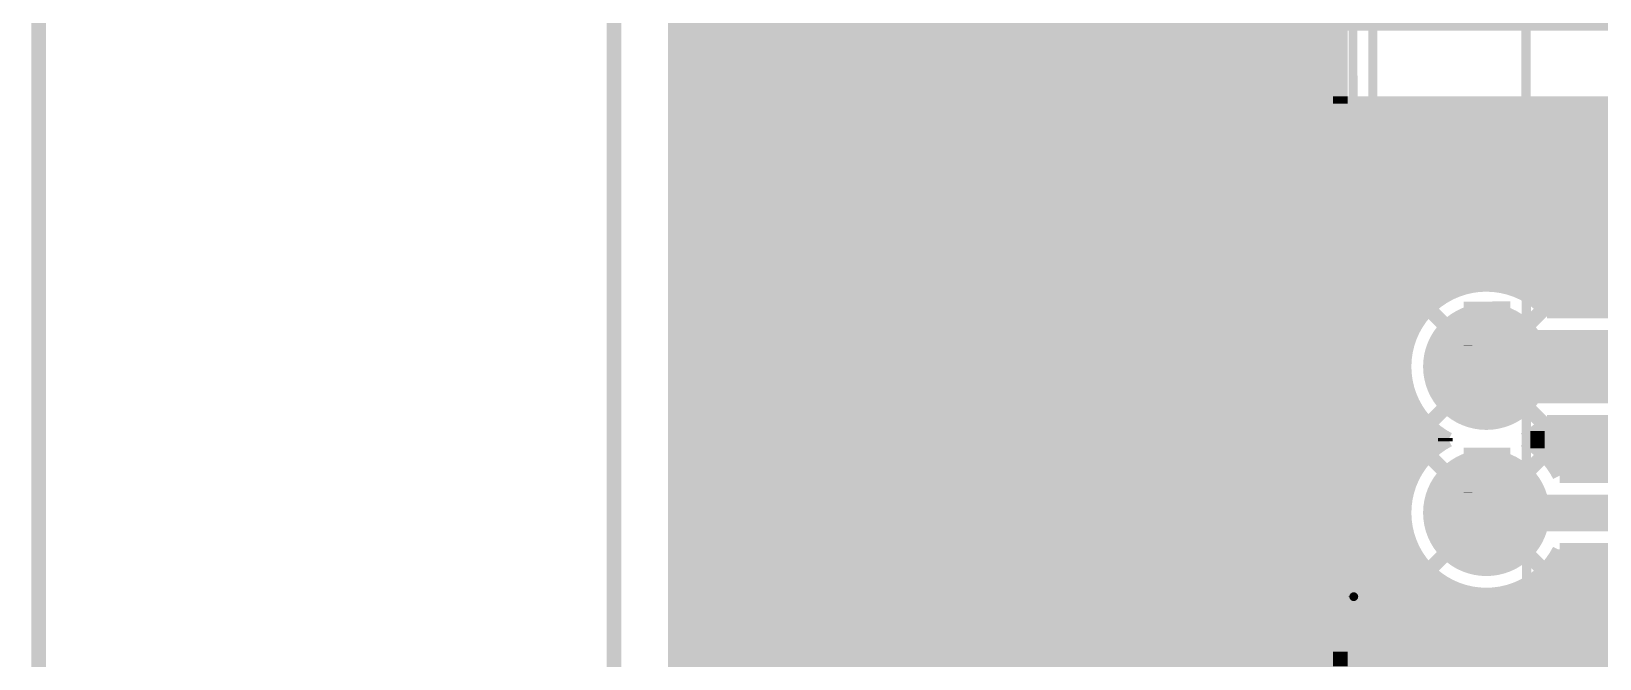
# Model space of a CAD drawing. Extents: x -20 to 155, y -92 to 168.
# Drawn here: x -15.13 to 12.13, y 87.38 to 98.29 of the extents above; entities that cross this region are included whole.
import ezdxf

# ---------------------------------------------------------------- set-up
doc = ezdxf.new("R2010")
doc.units = 0
doc.header["$MEASUREMENT"] = 0
doc.layers.get('0').update_dxf_attribs({"linetype": 'CONTINUOUS'})
for name, color, linetype in [('25-334-1_BOT', 7, 'CONTINUOUS'), ('25-334-1_DRD', 7, 'CONTINUOUS'), ('25-334-1_DRL', 2, 'CONTINUOUS'), ('25-334-1_IN1', 4, 'CONTINUOUS'), ('25-334-1_IN2', 3, 'CONTINUOUS'), ('25-334-1_SMB', 5, 'CONTINUOUS'), ('25-334-1_SMT', 10, 'CONTINUOUS'), ('25-334-1_SST', 11, 'CONTINUOUS'), ('25-334-1_TOP', 13, 'CONTINUOUS'), ('THRUHOLE_TAP', 7, 'CONTINUOUS')]:
    doc.layers.add(name, color=color, linetype=linetype)

# ---------------------------------------------------------------- blocks, each defined once
blk = doc.blocks.new('ROUND_25')
at = {"const_width": 1.09982}
blk.add_lwpolyline([(-0.54991, 0, 1), (0.54991, 0, 1)], format="xyb", close=True, dxfattribs=at)
blk = doc.blocks.new('ROUND_78')
at = {"const_width": 0.75057}
blk.add_lwpolyline([(-0.375284, 0, 1), (0.375284, 0, 1)], format="xyb", close=True, dxfattribs=at)
blk = doc.blocks.new('ROUND_45')
at = {"const_width": 0.0762}
blk.add_lwpolyline([(-0.0381, 0, 1), (0.0381, 0, 1)], format="xyb", close=True, dxfattribs=at)

msp = doc.modelspace()

# ---------------------------------------------------------------- linework, layer by layer
at = {"layer": '25-334-1_BOT', "const_width": 0.254}
for points in [[(57.785, 167.132), (6.985, 167.132), (6.985, 161.29), (-3.81, 150.495), (-3.81, 61.468)], [(7.1628, 167.132), (7.1628, 24.257)], [(7.3914, 167.132), (7.3914, 24.257)], [(6.9342, 161.2392), (6.9342, 24.257)], [(6.7056, 161.0106), (6.7056, 24.257)], [(6.477, 160.782), (6.477, 24.257)], [(6.2484, 160.5534), (6.2484, 24.257)], [(6.0198, 160.3248), (6.0198, 24.257)], [(5.5626, 159.8676), (5.5626, 24.257)], [(5.7912, 160.0962), (5.7912, 24.257)], [(5.334, 159.639), (5.334, 24.257)], [(5.1054, 159.4104), (5.1054, 24.257)], [(4.8768, 159.1818), (4.8768, 24.257)], [(4.6482, 158.9532), (4.6482, 24.257)], [(4.191, 158.496), (4.191, 24.257)], [(4.4196, 158.7246), (4.4196, 24.257)], [(3.9624, 158.2674), (3.9624, 24.257)], [(3.7338, 158.0388), (3.7338, 24.257)], [(3.5052, 157.8102), (3.5052, 24.257)], [(3.2766, 157.5816), (3.2766, 24.257)], [(3.048, 157.353), (3.048, 24.257)], [(2.5908, 156.8958), (2.5908, 24.257)], [(2.8194, 157.1244), (2.8194, 24.257)], [(2.3622, 156.6672), (2.3622, 24.257)], [(2.1336, 156.4386), (2.1336, 24.257)], [(1.905, 156.21), (1.905, 24.257)], [(1.6764, 155.9814), (1.6764, 24.257)], [(1.2192, 155.5242), (1.2192, 24.257)], [(1.4478, 155.7528), (1.4478, 24.257)], [(0.9906, 155.2956), (0.9906, 24.257)], [(0.762, 155.067), (0.762, 24.257)], [(0.5334, 154.8384), (0.5334, 24.257)], [(0.3048, 154.6098), (0.3048, 24.257)], [(-0.1524, 154.1526), (-0.1524, 24.257)], [(0.0762, 154.3812), (0.0762, 24.257)], [(-0.381, 153.924), (-0.381, 24.257)], [(-0.6096, 153.6954), (-0.6096, 24.257)], [(-0.8382, 153.4668), (-0.8382, 24.257)], [(-1.0668, 153.2382), (-1.0668, 24.257)], [(-1.524, 152.781), (-1.524, 24.257)], [(-1.2954, 153.0096), (-1.2954, 24.257)], [(-1.7526, 152.5524), (-1.7526, 24.257)], [(-1.9812, 152.3238), (-1.9812, 24.257)], [(-2.2098, 152.0952), (-2.2098, 24.257)], [(-2.4384, 151.8666), (-2.4384, 24.257)], [(-2.8956, 151.4094), (-2.8956, 24.257)], [(-2.667, 151.638), (-2.667, 24.257)], [(-3.1242, 151.1808), (-3.1242, 24.257)], [(-3.3528, 150.9522), (-3.3528, 24.257)], [(-3.5814, 150.7236), (-3.5814, 24.257)], [(7.62, 99.187), (7.62, 87.503)], [(7.62, 98.3234), (-3.81, 98.3234)], [(7.62, 98.0948), (-3.81, 98.0948)], [(7.62, 97.8662), (-3.81, 97.8662)], [(7.62, 97.6376), (-3.81, 97.6376)], [(7.62, 97.409), (-3.81, 97.409)], [(7.62, 97.1804), (-3.81, 97.1804)], [(7.62, 96.9518), (-3.81, 96.9518)], [(7.62, 96.7232), (-3.81, 96.7232)], [(7.62, 96.4946), (-3.81, 96.4946)], [(7.62, 96.266), (-3.81, 96.266)], [(7.62, 96.0374), (-3.81, 96.0374)], [(7.62, 95.8088), (-3.81, 95.8088)], [(7.62, 95.5802), (-3.81, 95.5802)], [(7.62, 95.3516), (-3.81, 95.3516)], [(7.62, 95.123), (-3.81, 95.123)], [(7.62, 94.8944), (-3.81, 94.8944)], [(7.62, 94.6658), (-3.81, 94.6658)], [(7.62, 94.4372), (-3.81, 94.4372)], [(7.62, 94.2086), (-3.81, 94.2086)], [(7.62, 93.98), (-3.81, 93.98)], [(7.62, 93.7514), (-3.81, 93.7514)], [(7.62, 93.5228), (-3.81, 93.5228)], [(7.62, 93.2942), (-3.81, 93.2942)], [(7.62, 93.0656), (-3.81, 93.0656)], [(7.62, 92.837), (-3.81, 92.837)], [(7.62, 92.6084), (-3.81, 92.6084)], [(7.62, 92.3798), (-3.81, 92.3798)], [(7.62, 92.1512), (-3.81, 92.1512)], [(7.62, 91.9226), (-3.81, 91.9226)], [(7.62, 91.694), (-3.81, 91.694)], [(7.62, 91.4654), (-3.81, 91.4654)], [(7.62, 91.2368), (-3.81, 91.2368)], [(7.62, 91.0082), (-3.81, 91.0082)], [(7.62, 90.7796), (-3.81, 90.7796)], [(7.62, 90.551), (-3.81, 90.551)], [(7.62, 90.3224), (-3.81, 90.3224)], [(7.62, 90.0938), (-3.81, 90.0938)], [(7.62, 89.8652), (-3.81, 89.8652)], [(7.62, 89.6366), (-3.81, 89.6366)], [(7.62, 89.408), (-3.81, 89.408)], [(7.62, 89.1794), (-3.81, 89.1794)], [(7.62, 88.9508), (-3.81, 88.9508)], [(7.62, 88.7222), (-3.81, 88.7222)], [(7.62, 88.4936), (-3.81, 88.4936)], [(7.62, 88.265), (-3.81, 88.265)], [(7.62, 88.0364), (-3.81, 88.0364)], [(7.62, 87.8078), (-3.81, 87.8078)], [(7.62, 87.5792), (-3.81, 87.5792)], [(7.62, 87.503), (7.62, 87.249)], [(7.62, 87.3506), (-3.81, 87.3506)]]:
    msp.add_lwpolyline(points, dxfattribs=at)
at = {"layer": '25-334-1_DRD', "const_width": 0.254}
for points in [[(-14.9987, 168.00068), (-14.9987, -4.99872), (155.00096, -4.99872), (155.00096, 168.00068), (-14.9987, 168.00068)], [(11.43, 96.52), (8.89, 93.98)], [(11.43, 93.98), (8.89, 96.52)], [(11.43, 93.72854), (8.89, 91.18854)], [(11.43, 91.18854), (8.89, 93.72854)], [(11.43, 91.18854), (8.89, 88.64854)], [(11.43, 88.64854), (8.89, 91.18854)]]:
    msp.add_lwpolyline(points, dxfattribs=at)
at = {"layer": '25-334-1_DRL', "const_width": 0.254}
for points in [[(-14.9987, 168.00068), (-14.9987, -4.99872), (155.00096, -4.99872), (155.00096, 168.00068), (-14.9987, 168.00068)], [(-4.99872, -4.99872), (-4.99872, 168.00068)]]:
    msp.add_lwpolyline(points, dxfattribs=at)
at = {"layer": '25-334-1_IN1', "const_width": 0.254}
for points in [[(6.8072, 167.386), (6.8072, 70.485)], [(7.0358, 167.386), (7.0358, 70.485)], [(7.2644, 167.386), (7.2644, 70.485)], [(7.493, 167.386), (7.493, 70.485)], [(6.5786, 160.8836), (6.5786, 70.485)], [(6.1214, 160.4264), (6.1214, 70.485)], [(6.35, 160.655), (6.35, 70.485)], [(5.8928, 160.1978), (5.8928, 70.485)], [(5.6642, 159.9692), (5.6642, 70.485)], [(5.4356, 159.7406), (5.4356, 70.485)], [(5.207, 159.512), (5.207, 70.485)], [(4.7498, 159.0548), (4.7498, 70.485)], [(4.9784, 159.2834), (4.9784, 70.485)], [(4.5212, 158.8262), (4.5212, 70.485)], [(4.2926, 158.5976), (4.2926, 70.485)], [(4.064, 158.369), (4.064, 70.485)], [(3.8354, 158.1404), (3.8354, 70.485)], [(3.3782, 157.6832), (3.3782, 70.485)], [(3.6068, 157.9118), (3.6068, 70.485)], [(3.1496, 157.4546), (3.1496, 70.485)], [(2.921, 157.226), (2.921, 70.485)], [(2.6924, 156.9974), (2.6924, 70.485)], [(2.4638, 156.7688), (2.4638, 70.485)], [(2.2352, 156.5402), (2.2352, 70.485)], [(1.778, 156.083), (1.778, 70.485)], [(2.0066, 156.3116), (2.0066, 70.485)], [(1.5494, 155.8544), (1.5494, 70.485)], [(1.3208, 155.6258), (1.3208, 70.485)], [(1.0922, 155.3972), (1.0922, 70.485)], [(0.8636, 155.1686), (0.8636, 70.485)], [(0.4064, 154.7114), (0.4064, 70.485)], [(0.635, 154.94), (0.635, 70.485)], [(0.1778, 154.4828), (0.1778, 70.485)], [(-0.0508, 154.2542), (-0.0508, 70.485)], [(-0.2794, 154.0256), (-0.2794, 70.485)], [(-0.508, 153.797), (-0.508, 70.485)], [(-0.9652, 153.3398), (-0.9652, 70.485)], [(-0.7366, 153.5684), (-0.7366, 70.485)], [(-1.1938, 153.1112), (-1.1938, 70.485)], [(-1.4224, 152.8826), (-1.4224, 70.485)], [(-1.651, 152.654), (-1.651, 70.485)], [(-1.8796, 152.4254), (-1.8796, 70.485)], [(-2.3368, 151.9682), (-2.3368, 70.485)], [(-2.1082, 152.1968), (-2.1082, 70.485)], [(-2.5654, 151.7396), (-2.5654, 70.485)], [(-2.794, 151.511), (-2.794, 70.485)], [(-3.0226, 151.2824), (-3.0226, 70.485)], [(-3.2512, 151.0538), (-3.2512, 70.485)], [(-3.7084, 150.5966), (-3.7084, 70.485)], [(-3.4798, 150.8252), (-3.4798, 70.485)], [(-3.937, 150.368), (-3.937, 70.485)], [(7.62, 98.3742), (-3.937, 98.3742)], [(12.827, 98.425), (7.62, 98.425), (7.62, 87.503)], [(7.62, 98.1456), (-3.937, 98.1456)], [(7.62, 97.917), (-3.937, 97.917)], [(7.62, 97.6884), (-3.937, 97.6884)], [(7.62, 97.4598), (-3.937, 97.4598)], [(7.62, 97.2312), (-3.937, 97.2312)], [(7.62, 97.0026), (-3.937, 97.0026)], [(7.62, 96.774), (-3.937, 96.774)], [(7.62, 96.5454), (-3.937, 96.5454)], [(7.62, 96.3168), (-3.937, 96.3168)], [(7.62, 96.0882), (-3.937, 96.0882)], [(7.62, 95.8596), (-3.937, 95.8596)], [(7.62, 95.631), (-3.937, 95.631)], [(7.62, 95.4024), (-3.937, 95.4024)], [(7.62, 95.1738), (-3.937, 95.1738)], [(7.62, 94.9452), (-3.937, 94.9452)], [(7.62, 94.7166), (-3.937, 94.7166)], [(7.62, 94.488), (-3.937, 94.488)], [(7.62, 94.2594), (-3.937, 94.2594)], [(7.62, 94.0308), (-3.937, 94.0308)], [(7.62, 93.8022), (-3.937, 93.8022)], [(7.62, 93.5736), (-3.937, 93.5736)], [(7.62, 93.345), (-3.937, 93.345)], [(7.62, 93.1164), (-3.937, 93.1164)], [(7.62, 92.8878), (-3.937, 92.8878)], [(7.62, 92.6592), (-3.937, 92.6592)], [(7.62, 92.4306), (-3.937, 92.4306)], [(7.62, 92.202), (-3.937, 92.202)], [(7.62, 91.9734), (-3.937, 91.9734)], [(7.62, 91.7448), (-3.937, 91.7448)], [(7.62, 91.5162), (-3.937, 91.5162)], [(7.62, 91.2876), (-3.937, 91.2876)], [(7.62, 91.059), (-3.937, 91.059)], [(7.62, 90.8304), (-3.937, 90.8304)], [(7.62, 90.6018), (-3.937, 90.6018)], [(7.62, 90.3732), (-3.937, 90.3732)], [(7.62, 90.1446), (-3.937, 90.1446)], [(7.62, 89.916), (-3.937, 89.916)], [(7.62, 89.6874), (-3.937, 89.6874)], [(7.62, 89.4588), (-3.937, 89.4588)], [(7.62, 89.2302), (-3.937, 89.2302)], [(7.62, 89.0016), (-3.937, 89.0016)], [(7.62, 88.773), (-3.937, 88.773)], [(7.62, 88.5444), (-3.937, 88.5444)], [(7.62, 88.3158), (-3.937, 88.3158)], [(7.62, 88.0872), (-3.937, 88.0872)], [(7.62, 87.8586), (-3.937, 87.8586)], [(7.62, 87.63), (-3.937, 87.63)], [(7.62, 87.4014), (-3.937, 87.4014)], [(7.62, 87.503), (7.62, 87.249)]]:
    msp.add_lwpolyline(points, dxfattribs=at)
at = {"layer": '25-334-1_IN2'}
for points, const_width in [([(144.018, 167.259), (3.175, 167.259), (3.175, 160.147), (-3.81, 160.147), (-3.81, -4.572)], 0.254), ([(3.2766, 167.259), (3.2766, 55.118)], 0.254), ([(3.5052, 167.259), (3.5052, 55.118)], 0.254), ([(3.7338, 167.259), (3.7338, 55.118)], 0.254), ([(3.9624, 167.259), (3.9624, 55.118)], 0.254), ([(4.191, 167.259), (4.191, 55.118)], 0.254), ([(4.4196, 167.259), (4.4196, 55.118)], 0.254), ([(4.6482, 167.259), (4.6482, 55.118)], 0.254), ([(4.8768, 167.259), (4.8768, 55.118)], 0.254), ([(5.1054, 167.259), (5.1054, 55.118)], 0.254), ([(5.334, 167.259), (5.334, 55.118)], 0.254), ([(5.5626, 167.259), (5.5626, 55.118)], 0.254), ([(5.7912, 167.259), (5.7912, 55.118)], 0.254), ([(6.0198, 167.259), (6.0198, 55.118)], 0.254), ([(6.2484, 167.259), (6.2484, 55.118)], 0.254), ([(6.477, 167.259), (6.477, 55.118)], 0.254), ([(6.7056, 167.259), (6.7056, 55.118)], 0.254), ([(6.9342, 167.259), (6.9342, 55.118)], 0.254), ([(7.1628, 167.259), (7.1628, 55.118)], 0.254), ([(7.3914, 167.259), (7.3914, 55.118)], 0.254), ([(-3.5814, 160.147), (-3.5814, -4.572)], 0.254), ([(-3.3528, 160.147), (-3.3528, -4.572)], 0.254), ([(-3.1242, 160.147), (-3.1242, -4.572)], 0.254), ([(-2.8956, 160.147), (-2.8956, -4.572)], 0.254), ([(-2.667, 160.147), (-2.667, -4.572)], 0.254), ([(-2.4384, 160.147), (-2.4384, -4.572)], 0.254), ([(-2.2098, 160.147), (-2.2098, -4.572)], 0.254), ([(-1.9812, 160.147), (-1.9812, 0.62992)], 0.254), ([(-1.7526, 160.147), (-1.7526, 1.1176)], 0.254), ([(-1.524, 160.147), (-1.524, 1.41478)], 0.254), ([(-1.2954, 160.147), (-1.2954, 1.6256)], 0.254), ([(-1.0668, 160.147), (-1.0668, 1.78562)], 0.254), ([(-0.8382, 160.147), (-0.8382, 1.90246)], 0.254), ([(-0.6096, 160.147), (-0.6096, 1.98882)], 0.254), ([(-0.381, 160.147), (-0.381, 2.0447)], 0.254), ([(-0.1524, 160.147), (-0.1524, 2.07264)], 0.254), ([(0.0762, 160.147), (0.0762, 2.07772)], 0.254), ([(0.3048, 160.147), (0.3048, 2.0574)], 0.254), ([(0.5334, 160.147), (0.5334, 2.00914)], 0.254), ([(0.762, 160.147), (0.762, 1.93548)], 0.254), ([(0.9906, 160.147), (0.9906, 1.8288)], 0.254), ([(1.2192, 160.147), (1.2192, 1.68402)], 0.254), ([(1.4478, 160.147), (1.4478, 1.49098)], 0.254), ([(1.6764, 160.147), (1.6764, 1.22936)], 0.254), ([(1.905, 160.147), (1.905, 0.83312)], 0.254), ([(2.1336, 160.147), (2.1336, -4.572)], 0.254), ([(2.3622, 160.147), (2.3622, -4.572)], 0.254), ([(2.5908, 160.147), (2.5908, 55.118)], 0.254), ([(2.8194, 160.147), (2.8194, 55.118)], 0.254), ([(3.048, 160.147), (3.048, 55.118)], 0.254), ([(7.62, 103.759), (7.62, 97.155)], 0.254), ([(12.827, 103.759), (12.827, 97.028), (7.62, 97.028)], 0.254), ([(10.16, 92.45854), (15.24254, 92.45854), (20.82292, 98.03892), (26.67, 98.03892)], 1.27), ([(7.62, 98.298), (-3.81, 98.298)], 0.254), ([(7.62, 98.0694), (-3.81, 98.0694)], 0.254), ([(7.62, 97.8408), (-3.81, 97.8408)], 0.254), ([(7.62, 97.6122), (-3.81, 97.6122)], 0.254), ([(7.62, 97.3836), (-3.81, 97.3836)], 0.254), ([(7.62, 97.155), (-3.81, 97.155)], 0.254), ([(18.34388, 96.9264), (-3.81, 96.9264)], 0.254), ([(7.62, 97.155), (7.62, 97.028)], 0.254), ([(7.62, 97.028), (7.62, 55.118)], 0.254), ([(7.8486, 97.028), (7.8486, 75.819)], 0.254), ([(8.0772, 97.028), (8.0772, 75.819)], 0.254), ([(8.3058, 97.028), (8.3058, 75.819)], 0.254), ([(8.5344, 97.028), (8.5344, 75.819)], 0.254), ([(8.763, 97.028), (8.763, 92.76334)], 0.254), ([(8.9916, 97.028), (8.9916, 93.28404)], 0.254), ([(9.2202, 97.028), (9.2202, 93.53804)], 0.254), ([(9.4488, 97.028), (9.4488, 93.7006)], 0.254), ([(9.6774, 97.028), (9.6774, 93.80474)], 0.254), ([(9.906, 97.028), (9.906, 93.8657)], 0.254), ([(10.1346, 97.028), (10.1346, 93.88856)], 0.254), ([(10.3632, 97.028), (10.3632, 93.87332)], 0.254), ([(10.5918, 97.028), (10.5918, 93.82252)], 0.254), ([(10.8204, 97.028), (10.8204, 93.72854)], 0.254), ([(11.049, 97.028), (11.049, 93.57868)], 0.254), ([(11.2776, 97.028), (11.2776, 93.42374)], 0.254), ([(11.5062, 97.028), (11.5062, 93.42374)], 0.254), ([(11.7348, 97.028), (11.7348, 93.42374)], 0.254), ([(11.9634, 97.028), (11.9634, 93.42374)], 0.254), ([(12.192, 97.028), (12.192, 93.42374)], 0.254), ([(18.11528, 96.6978), (-3.81, 96.6978)], 0.254), ([(17.88668, 96.4692), (-3.81, 96.4692)], 0.254), ([(17.65808, 96.2406), (-3.81, 96.2406)], 0.254), ([(17.42948, 96.012), (-3.81, 96.012)], 0.254), ([(17.20088, 95.7834), (-3.81, 95.7834)], 0.254), ([(16.97228, 95.5548), (-3.81, 95.5548)], 0.254), ([(16.74368, 95.3262), (-3.81, 95.3262)], 0.254), ([(16.51508, 95.0976), (-3.81, 95.0976)], 0.254), ([(16.28648, 94.869), (-3.81, 94.869)], 0.254), ([(16.05788, 94.6404), (-3.81, 94.6404)], 0.254), ([(15.82928, 94.4118), (-3.81, 94.4118)], 0.254), ([(15.60068, 94.1832), (-3.81, 94.1832)], 0.254), ([(15.37208, 93.9546), (-3.81, 93.9546)], 0.254), ([(9.49452, 93.726), (-3.81, 93.726)], 0.254), ([(15.14348, 93.726), (10.82294, 93.726)], 0.254), ([(9.17702, 93.4974), (-3.81, 93.4974)], 0.254), ([(14.91488, 93.4974), (11.14298, 93.4974)], 0.254), ([(14.84376, 93.42374), (11.2141, 93.42374)], 0.254), ([(8.98144, 93.2688), (-3.81, 93.2688)], 0.254), ([(8.8519, 93.0402), (-3.81, 93.0402)], 0.254), ([(8.77316, 92.8116), (-3.81, 92.8116)], 0.254), ([(8.73506, 92.583), (-3.81, 92.583)], 0.254), ([(8.73252, 92.3544), (-3.81, 92.3544)], 0.254), ([(8.76808, 92.1258), (-3.81, 92.1258)], 0.254), ([(8.763, 92.15374), (8.763, 90.22334)], 0.254), ([(8.84428, 91.8972), (-3.81, 91.8972)], 0.254), ([(8.96874, 91.6686), (-3.81, 91.6686)], 0.254), ([(8.9916, 91.63558), (8.9916, 90.74404)], 0.254), ([(15.24254, 91.49334), (11.2141, 91.49334)], 0.254), ([(11.2776, 91.49334), (11.2776, 90.81008)], 0.254), ([(11.5062, 91.49334), (11.5062, 90.5637)], 0.254), ([(11.7348, 91.49334), (11.7348, 90.5637)], 0.254), ([(11.9634, 91.49334), (11.9634, 90.5637)], 0.254), ([(12.192, 91.49334), (12.192, 90.5637)], 0.254), ([(9.1567, 91.44), (-3.81, 91.44)], 0.254), ([(9.4615, 91.2114), (-3.81, 91.2114)], 0.254), ([(9.2202, 91.38158), (9.2202, 90.99804)], 0.254), ([(9.4488, 91.21902), (9.4488, 91.1606)], 0.254), ([(24.13, 91.2114), (10.8585, 91.2114)], 0.254), ([(11.049, 91.3384), (11.049, 91.03868)], 0.254), ([(24.13, 91.44), (11.1633, 91.44)], 0.254), ([(9.20242, 90.9828), (-3.81, 90.9828)], 0.254), ([(24.13, 90.9828), (11.11504, 90.9828)], 0.254), ([(8.99922, 90.7542), (-3.81, 90.7542)], 0.254), ([(24.13, 90.7542), (11.32078, 90.7542)], 0.254), ([(8.8646, 90.5256), (-3.81, 90.5256)], 0.254), ([(19.177, 90.5637), (11.43508, 90.5637)], 0.254), ([(8.78078, 90.297), (-3.81, 90.297)], 0.254), ([(10.16, 89.91854), (10.16254, 89.916), (19.177, 89.916), (24.003, 85.09), (33.147, 85.09)], 0.635), ([(8.7376, 90.0684), (-3.81, 90.0684)], 0.254), ([(8.73252, 89.8398), (-3.81, 89.8398)], 0.254), ([(8.763, 89.6112), (-3.81, 89.6112)], 0.254), ([(8.763, 89.61374), (8.763, 75.819)], 0.254), ([(8.83412, 89.3826), (-3.81, 89.3826)], 0.254), ([(18.90776, 89.2683), (11.43254, 89.2683)], 0.254), ([(11.5062, 89.2683), (11.5062, 75.819)], 0.254), ([(11.7348, 89.2683), (11.7348, 75.819)], 0.254), ([(11.9634, 89.2683), (11.9634, 75.819)], 0.254), ([(12.192, 89.2683), (12.192, 75.819)], 0.254), ([(8.95096, 89.154), (-3.81, 89.154)], 0.254), ([(8.9916, 89.09558), (8.9916, 75.819)], 0.254), ([(11.2776, 89.027), (11.2776, 75.819)], 0.254), ([(19.02206, 89.154), (11.3665, 89.154)], 0.254), ([(9.1313, 88.9254), (-3.81, 88.9254)], 0.254), ([(9.2202, 88.84158), (9.2202, 75.819)], 0.254), ([(11.049, 88.7984), (11.049, 75.819)], 0.254), ([(19.25066, 88.9254), (11.1887, 88.9254)], 0.254), ([(9.41832, 88.6968), (-3.81, 88.6968)], 0.254), ([(19.70786, 88.4682), (-3.81, 88.4682)], 0.254), ([(9.4488, 88.67902), (9.4488, 75.819)], 0.254), ([(9.6774, 88.57234), (9.6774, 75.819)], 0.254), ([(9.906, 88.51138), (9.906, 75.819)], 0.254), ([(10.1346, 88.48852), (10.1346, 75.819)], 0.254), ([(10.3632, 88.50376), (10.3632, 75.819)], 0.254), ([(10.5918, 88.55456), (10.5918, 75.819)], 0.254), ([(10.8204, 88.65108), (10.8204, 75.819)], 0.254), ([(19.47926, 88.6968), (10.90168, 88.6968)], 0.254), ([(19.93646, 88.2396), (-3.81, 88.2396)], 0.254), ([(20.16506, 88.011), (-3.81, 88.011)], 0.254), ([(17.37614, 87.7824), (-3.81, 87.7824)], 0.254), ([(16.92148, 87.5538), (-3.81, 87.5538)], 0.254), ([(16.60398, 87.3252), (-3.81, 87.3252)], 0.254)]:
    msp.add_lwpolyline(points, dxfattribs=dict(at, const_width=const_width))
at = {"layer": '25-334-1_IN2', "const_width": 0.254}
for points in [[(10.16, 93.88856, 0.4142136), (8.72998, 92.45854)], [(11.2141, 93.42374, 0.2103723), (10.16, 93.88778)], [(8.72998, 92.45854, 0.2802207), (9.50214, 91.18854)], [(10.81786, 91.18854, 0.0880893), (11.21486, 91.49264)], [(9.50214, 91.18854, 0.2802208), (8.72998, 89.91854)], [(11.43508, 90.5637, 0.1573896), (10.81728, 91.18741)], [(8.72998, 89.91854, 0.4142136), (10.16, 88.48852)], [(10.16, 88.48852, 0.2817186), (11.43254, 89.2683)]]:
    msp.add_lwpolyline(points, format="xyb", dxfattribs=at)
at = {"layer": '25-334-1_SMB', "const_width": 4.99872}
msp.add_lwpolyline([(60.833, 133.477), (60.833, 158.623), (56.007, 163.449), (14.351, 163.449), (-0.381, 148.717), (-0.381, 27.051), (25.019, 27.051)], dxfattribs=at)
at = {"layer": '25-334-1_SMT', "const_width": 4.99872}
msp.add_lwpolyline([(132.207, -1.651), (10.033, -1.651), (-0.508, 8.89), (-0.508, 153.67), (9.398, 163.576), (126.365, 163.576), (126.365, 151.384)], dxfattribs=at)
at = {"layer": '25-334-1_SST', "const_width": 0.1524}
for points in [[(-1.58496, 83.14944), (38.41496, 83.14944), (38.41496, 158.15056), (-1.58496, 158.15056), (-1.58496, 83.14944)], [(8.13308, 102.4255), (8.13308, 102.42042), (8.18134, 102.43566), (10.83564, 103.1494), (10.83564, 103.15448), (10.8458, 103.15448), (10.8458, 103.1494), (10.86612, 87.35314), (10.85596, 87.35314), (10.83564, 103.1494), (10.8458, 103.1494), (10.83564, 103.15448), (8.13308, 102.4255), (8.13308, 102.42042)], [(12.83716, 87.59698), (10.86612, 87.3506), (10.86612, 87.35314), (12.83716, 87.59698), (12.81684, 102.91064), (12.81684, 102.91318), (10.8458, 103.15448), (10.8458, 103.1494), (12.81684, 102.91064)], [(8.19912, 88.0618), (8.18134, 102.43566)], [(7.85622, 88.46058), (7.83844, 102.03434), (7.83844, 102.03942)], [(10.49528, 95.84944), (9.83488, 95.8469), (9.83488, 95.85198), (9.83488, 95.8469), (9.83742, 95.54972), (9.83742, 94.95028), (9.83742, 94.65056), (10.49782, 94.65056), (10.49782, 94.95028), (10.49528, 95.54972), (9.83742, 95.54972), (10.49528, 95.54972), (10.49528, 95.84944), (10.49528, 95.85198), (9.83488, 95.85198), (9.83488, 96.05264), (10.49528, 96.05518), (10.49528, 95.85198)], [(6.30682, 95.82658), (6.13918, 95.76562), (6.13918, 95.5294), (6.30682, 95.47098), (6.477, 95.3516), (6.985, 95.3516), (7.15518, 95.41002), (7.15518, 95.76562), (6.985, 95.82658), (6.30682, 95.82658)], [(6.477, 95.58782), (6.13918, 95.3516)], [(6.13918, 94.869), (7.15518, 94.5134), (7.15518, 94.98838)], [(10.49782, 94.95028), (9.83742, 94.95028)], [(10.49782, 94.65056), (10.49782, 94.4499), (9.83742, 94.4499), (9.83742, 94.65056)], [(9.83742, 94.4499), (9.83742, 94.44736), (10.49782, 94.4499)], [(10.50036, 92.82176), (9.83996, 92.82176), (9.83996, 93.51264), (10.49782, 93.51518), (10.50036, 92.82176), (10.50036, 92.81922)], [(9.83996, 92.81668), (9.83996, 92.82176)], [(9.83996, 92.66428), (9.83996, 92.25534), (9.83996, 92.11056), (9.83996, 91.9099), (9.83996, 91.90736), (10.50036, 91.9099), (10.50036, 92.11056), (10.50036, 92.25534), (10.50036, 92.66428), (10.50036, 92.81922), (9.83996, 92.81668), (9.83996, 92.66428), (10.50036, 92.66428)], [(10.50036, 92.25534), (9.83996, 92.25534)], [(10.50036, 92.11056), (9.83996, 92.11056)], [(10.50036, 91.9099), (9.83996, 91.9099)], [(10.5029, 90.28176), (9.8425, 90.28176), (9.8425, 90.97264), (10.5029, 90.97518), (10.5029, 90.28176), (10.5029, 90.27922)], [(9.8425, 90.27668), (9.8425, 90.28176)], [(10.5029, 89.57056), (10.5029, 89.3699), (9.84504, 89.3699), (9.84504, 89.57056), (10.5029, 89.57056), (10.5029, 89.71534), (10.5029, 90.12428), (10.5029, 90.27922), (9.8425, 90.27668), (9.8425, 90.12428), (10.5029, 90.12428)], [(9.8425, 90.12428), (9.8425, 89.71534), (9.84504, 89.57056)], [(10.5029, 89.71534), (9.8425, 89.71534)], [(9.84504, 89.3699), (9.84504, 89.36736), (10.5029, 89.3699)], [(7.83844, 88.46566), (7.83843, 88.46312)], [(8.13308, 88.07704), (8.1534, 88.0745), (8.19912, 88.0618), (10.85596, 87.35314), (10.85596, 87.3506), (8.1534, 88.07196), (8.1534, 88.0745)]]:
    msp.add_lwpolyline(points, dxfattribs=at)
for points in [[(7.83844, 88.46312, 0.3389898), (8.13308, 88.07704)], [(7.85622, 88.46058, 0.3407039), (8.1534, 88.0745)]]:
    msp.add_lwpolyline(points, format="xyb", dxfattribs=at)
at = {"layer": '25-334-1_TOP', "const_width": 0.254}
for points in [[(4.191, 167.259), (4.191, -4.572)], [(4.4196, 167.259), (4.4196, -4.572)], [(4.6482, 167.259), (4.6482, -4.572)], [(4.8768, 167.259), (4.8768, -4.572)], [(5.1054, 167.259), (5.1054, -4.572)], [(5.334, 167.259), (5.334, -4.572)], [(5.5626, 167.259), (5.5626, -4.572)], [(5.7912, 167.259), (5.7912, -4.572)], [(6.0198, 167.259), (6.0198, -4.572)], [(6.2484, 167.259), (6.2484, 53.721)], [(6.477, 167.259), (6.477, 53.721)], [(6.7056, 167.259), (6.7056, 53.721)], [(6.9342, 167.259), (6.9342, 53.721)], [(7.1628, 167.259), (7.1628, 53.721)], [(7.3914, 167.259), (7.3914, 53.721)], [(3.9624, 162.44824), (3.9624, 0.55118)], [(-3.81, 161.78022), (-3.81, 1.2192)], [(3.7338, 161.56178), (3.7338, 1.4351)], [(-3.5814, 161.21634), (-3.5814, 1.78308)], [(3.5052, 161.07156), (3.5052, 1.92786)], [(-3.3528, 160.81756), (-3.3528, 2.18186)], [(3.2766, 160.70326), (3.2766, 2.29362)], [(-3.1242, 160.50006), (-3.1242, 2.49936)], [(3.048, 160.40862), (3.048, 2.5908)], [(-2.8956, 160.23844), (-2.8956, 2.76098)], [(2.8194, 160.1597), (2.8194, 2.83718)], [(-2.667, 160.01746), (-2.667, 2.98196)], [(2.5908, 159.95142), (2.5908, 3.048)], [(-2.4384, 159.82696), (-2.4384, 3.16992)], [(-2.2098, 159.6644), (-2.2098, 3.33502)], [(2.1336, 159.61614), (2.1336, 3.38328)], [(2.3622, 159.77108), (2.3622, 3.22834)], [(-1.9812, 159.5247), (-1.9812, 3.47472)], [(-1.7526, 159.40278), (-1.7526, 3.59664)], [(1.6764, 159.36722), (1.6764, 3.6322)], [(1.905, 159.48152), (1.905, 3.5179)], [(-1.524, 159.30118), (-1.524, 3.69824)], [(-1.2954, 159.21482), (-1.2954, 3.7846)], [(-1.0668, 159.1437), (-1.0668, 3.85572)], [(-0.8382, 159.08782), (-0.8382, 3.9116)], [(-0.6096, 159.04464), (-0.6096, 3.95224)], [(0.762, 159.07258), (0.762, 3.92684)], [(0.9906, 159.12338), (0.9906, 3.87604)], [(1.2192, 159.18942), (1.2192, 3.81)], [(1.4478, 159.2707), (1.4478, 3.72872)], [(-0.381, 159.0167), (-0.381, 3.98272)], [(-0.1524, 159.00146), (-0.1524, 3.99796)], [(0.0762, 158.99892), (0.0762, 4.0005)], [(0.3048, 159.00908), (0.3048, 3.9878)], [(0.5334, 159.03448), (0.5334, 3.96494)], [(12.827, 103.759), (7.62, 103.759), (7.62, 97.155)], [(7.62, 98.298), (-3.81, 98.298)], [(7.62, 98.0694), (-3.81, 98.0694)], [(7.62, 97.8408), (-3.81, 97.8408)], [(7.62, 97.6122), (-3.81, 97.6122)], [(7.62, 97.3836), (-3.81, 97.3836)], [(7.62, 97.155), (-3.81, 97.155)], [(7.62, 96.9264), (-3.81, 96.9264)], [(7.62, 97.155), (7.62, 96.52)], [(7.62, 96.6978), (-3.81, 96.6978)], [(23.622, 96.4692), (-3.81, 96.4692)], [(7.62, 96.52), (7.62, 93.98)], [(12.827, 96.52), (7.62, 96.52)], [(7.8486, 96.52), (7.8486, 93.98)], [(8.0772, 96.52), (8.0772, 93.98)], [(8.3058, 96.52), (8.3058, 93.98)], [(8.5344, 96.52), (8.5344, 93.98)], [(8.763, 96.52), (8.763, 93.98)], [(8.9916, 96.52), (8.9916, 93.98)], [(9.2202, 96.52), (9.2202, 93.98)], [(9.4488, 96.52), (9.4488, 93.98)], [(9.6774, 96.52), (9.6774, 93.98)], [(9.906, 96.52), (9.906, 93.98)], [(10.1346, 96.52), (10.1346, 93.98)], [(10.3632, 96.52), (10.3632, 93.98)], [(10.5918, 96.52), (10.5918, 93.98)], [(10.8204, 96.52), (10.8204, 93.98)], [(11.049, 96.52), (11.049, 93.98)], [(11.2776, 96.52), (11.2776, 93.98)], [(11.5062, 96.52), (11.5062, 93.98)], [(11.7348, 96.52), (11.7348, 93.98)], [(11.9634, 96.52), (11.9634, 93.98)], [(12.192, 96.52), (12.192, 93.98)], [(29.337, 96.2406), (-3.81, 96.2406)], [(29.337, 96.012), (-3.81, 96.012)], [(29.337, 95.7834), (-3.81, 95.7834)], [(29.337, 95.5548), (-3.81, 95.5548)], [(29.337, 95.3262), (-3.81, 95.3262)], [(29.337, 95.0976), (-3.81, 95.0976)], [(29.337, 94.869), (-3.81, 94.869)], [(29.337, 94.6404), (-3.81, 94.6404)], [(29.337, 94.4118), (-3.81, 94.4118)], [(29.337, 94.1832), (-3.81, 94.1832)], [(7.62, 93.9546), (-3.81, 93.9546)], [(12.827, 93.98), (7.62, 93.98), (7.62, 87.376)], [(7.62, 93.726), (-3.81, 93.726)], [(7.62, 93.4974), (-3.81, 93.4974)], [(7.62, 93.2688), (-3.81, 93.2688)], [(7.62, 93.0402), (-3.81, 93.0402)], [(7.62, 92.8116), (-3.81, 92.8116)], [(7.62, 92.583), (-3.81, 92.583)], [(7.62, 92.3544), (-3.81, 92.3544)], [(7.62, 92.1258), (-3.81, 92.1258)], [(7.62, 91.8972), (-3.81, 91.8972)], [(7.62, 91.6686), (-3.81, 91.6686)], [(7.62, 91.44), (-3.81, 91.44)], [(7.62, 91.2114), (-3.81, 91.2114)], [(7.62, 90.9828), (-3.81, 90.9828)], [(7.62, 90.7542), (-3.81, 90.7542)], [(7.62, 90.5256), (-3.81, 90.5256)], [(7.62, 90.297), (-3.81, 90.297)], [(7.62, 90.0684), (-3.81, 90.0684)], [(7.62, 89.8398), (-3.81, 89.8398)], [(7.62, 89.6112), (-3.81, 89.6112)], [(7.62, 89.3826), (-3.81, 89.3826)], [(7.62, 89.154), (-3.81, 89.154)], [(7.62, 88.9254), (-3.81, 88.9254)], [(7.62, 88.6968), (-3.81, 88.6968)], [(7.62, 88.4682), (-3.81, 88.4682)], [(7.62, 88.2396), (-3.81, 88.2396)], [(7.62, 88.011), (-3.81, 88.011)], [(7.62, 87.7824), (-3.81, 87.7824)], [(7.62, 87.5538), (-3.81, 87.5538)], [(7.62, 87.376), (7.62, 87.249)], [(7.62, 87.3252), (-3.81, 87.3252)]]:
    msp.add_lwpolyline(points, dxfattribs=at)

# ---------------------------------------------------------------- block references
at = {"layer": '25-334-1_BOT'}
for p in [(10.16, 95.25), (10.16, 92.45854), (10.16, 89.91854)]:
    msp.add_blockref('ROUND_25', p, dxfattribs=at)
at = {"layer": '25-334-1_DRL'}
for p in [(10.16, 95.25), (10.16, 92.45854), (10.16, 89.91854)]:
    msp.add_blockref('ROUND_78', p, dxfattribs=at)
at = {"layer": '25-334-1_IN1'}
for p in [(10.16, 95.25), (10.16, 92.45854), (10.16, 89.91854)]:
    msp.add_blockref('ROUND_25', p, dxfattribs=at)
at = {"layer": '25-334-1_IN2'}
for p in [(10.16, 95.25), (10.16, 92.45854), (10.16, 89.91854)]:
    msp.add_blockref('ROUND_25', p, dxfattribs=at)
at = {"layer": '25-334-1_SMB'}
for p in [(10.16, 95.25), (10.16, 92.45854), (10.16, 89.91854)]:
    msp.add_blockref('ROUND_25', p, dxfattribs=at)
at = {"layer": '25-334-1_SMT'}
for p in [(10.16, 95.25), (10.16, 92.45854), (10.16, 89.91854)]:
    msp.add_blockref('ROUND_25', p, dxfattribs=at)
at = {"layer": '25-334-1_SST'}
msp.add_blockref('ROUND_45', (7.85622, 88.46058), dxfattribs=at)
at = {"layer": '25-334-1_TOP'}
for p in [(10.16, 95.25), (10.16, 92.45854), (10.16, 89.91854)]:
    msp.add_blockref('ROUND_25', p, dxfattribs=at)
at = {"layer": 'THRUHOLE_TAP'}
for p in [(10.16, 95.25), (10.16, 92.45854), (10.16, 89.91854)]:
    msp.add_blockref('ROUND_78', p, dxfattribs=at)

doc.saveas('drawing.dxf')
